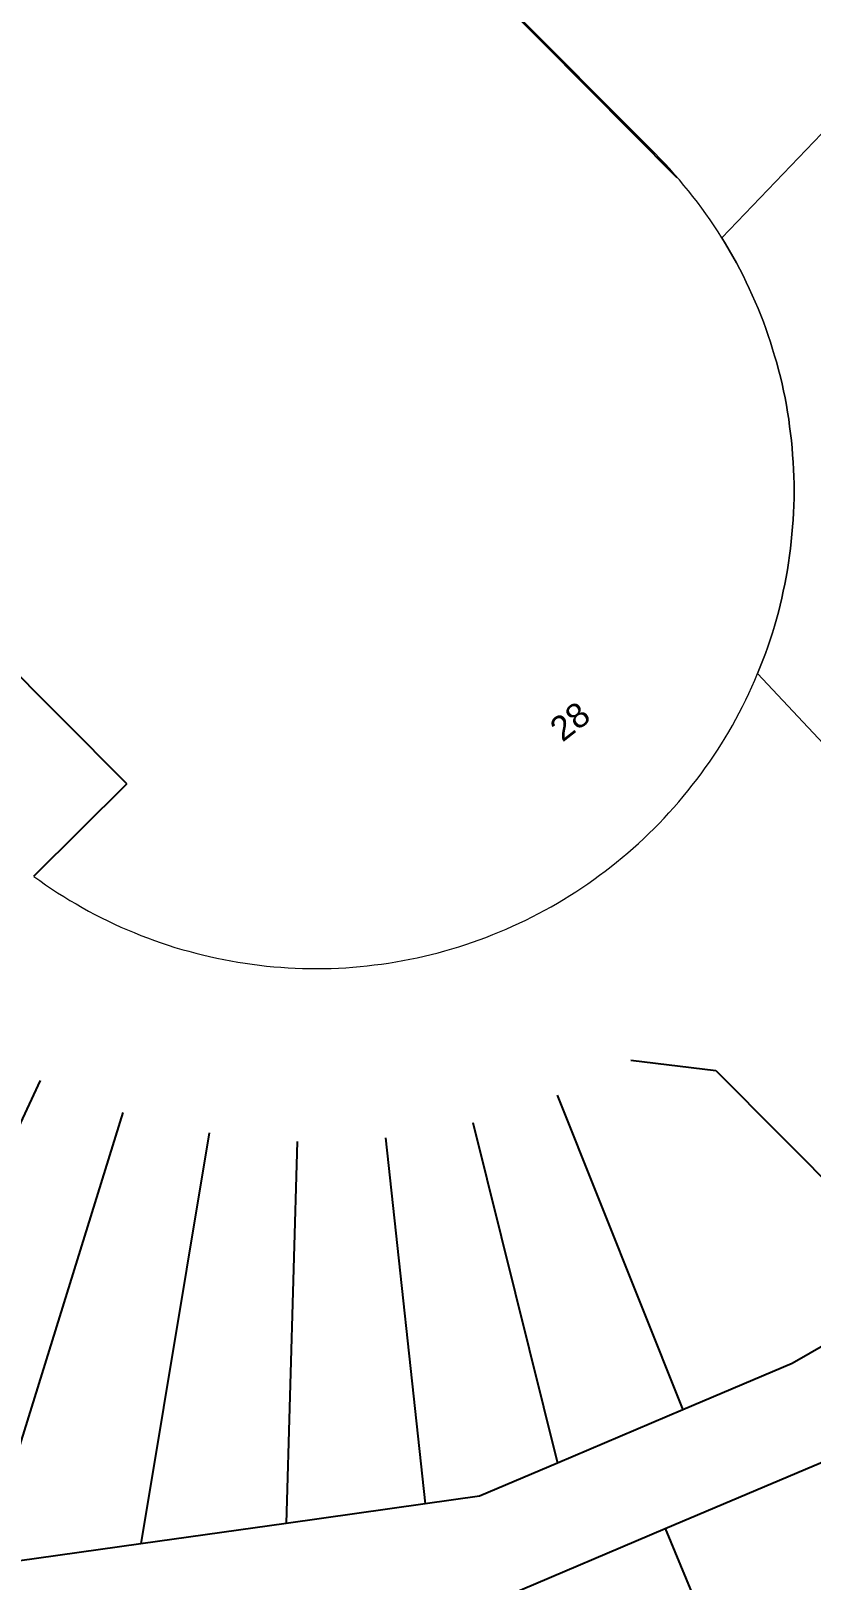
# Model space of a CAD drawing. Header units: metres. Extents: x 293673 to 295365, y 6233764 to 6235163.
# Drawn here: x 294192.4 to 294249.6, y 6233966.7 to 6234080.4 of the extents above; entities that cross this region are included whole.
import ezdxf

# ---------------------------------------------------------------- set-up
doc = ezdxf.new("R2010")
doc.units = ezdxf.units.M
doc.layers.add('_USER new lots', color=250, linetype='Continuous')
doc.layers.add('Notes', color=7, linetype='Continuous')
doc.layers.add('Cadastre Land Parcels_SP_EXT', color=9, linetype='Continuous', lineweight=5)
doc.layers.add('Cadastre Roads_SP_EXT', color=9, linetype='Continuous', lineweight=5)
doc.styles.get("Standard").update_dxf_attribs({"font": 'arial.ttf'})

# ---------------------------------------------------------------- blocks, each defined once
blk = doc.blocks.new('A$C12BB781C')
at = {"layer": '_USER new lots', "transparency": 33554684}
blk.add_line((294180.84, 6234128.98), (294239.74, 6234069.64), dxfattribs=at)
at = {"layer": '_USER new lots'}
for p, q in [((294199.39, 6234025.18), (294185.28, 6234039.36)), ((294192.57, 6234018.4), (294199.39, 6234025.18)), ((294236.36, 6234004.91), (294242.6, 6234004.15)), ((294193.05, 6234003.43), (294178.2, 6233971.63)), ((294242.6, 6234004.15), (294258.21, 6233988.45)), ((294230.96, 6234002.35), (294240.17, 6233979.27)), ((294199.11, 6234001.09), (294188.78, 6233967.81)), ((294224.78, 6234000.35), (294230.99, 6233975.37)), ((294205.43, 6233999.59), (294200.42, 6233969.45)), ((294211.89, 6233998.96), (294211.09, 6233970.95)), ((294218.38, 6233999.22), (294221.28, 6233972.38)), ((294258.21, 6233988.45), (294248.19, 6233982.67)), ((294248.19, 6233982.67), (294240.17, 6233979.27)), ((294240.17, 6233979.27), (294230.99, 6233975.37)), ((294230.99, 6233975.37), (294225.26, 6233972.94)), ((294238.87, 6233970.57), (294251.54, 6233975.94)), ((294225.26, 6233972.94), (294221.28, 6233972.38)), ((294221.28, 6233972.38), (294211.09, 6233970.95)), ((294211.09, 6233970.95), (294200.42, 6233969.45)), ((294227.28, 6233965.65), (294238.87, 6233970.57)), ((294238.87, 6233970.57), (294251.42, 6233940.51)), ((294200.42, 6233969.45), (294188.78, 6233967.81))]:
    blk.add_line(p, q, dxfattribs=at)

msp = doc.modelspace()

# ---------------------------------------------------------------- linework, layer by layer
at = {"layer": 'Cadastre Land Parcels_SP_EXT', "linetype": 'Continuous'}
msp.add_lwpolyline([(294185.29, 6234039.35), (294199.39, 6234025.17), (294192.58, 6234018.39), (294193.01, 6234018.08), (294193.44, 6234017.78), (294193.88, 6234017.48), (294194.32, 6234017.19), (294194.77, 6234016.91), (294195.22, 6234016.63), (294195.68, 6234016.37), (294196.13, 6234016.1), (294196.6, 6234015.85), (294197.06, 6234015.6), (294197.54, 6234015.36), (294198.01, 6234015.13), (294198.49, 6234014.9), (294198.97, 6234014.68), (294199.45, 6234014.47), (294199.94, 6234014.27), (294200.43, 6234014.07), (294200.92, 6234013.88), (294201.42, 6234013.7), (294201.92, 6234013.52), (294202.42, 6234013.35), (294202.92, 6234013.19), (294203.43, 6234013.04), (294203.94, 6234012.9), (294204.45, 6234012.76), (294204.96, 6234012.63), (294205.47, 6234012.51), (294205.99, 6234012.4), (294206.51, 6234012.29), (294207.03, 6234012.19), (294207.55, 6234012.1), (294208.07, 6234012.02), (294208.59, 6234011.95), (294209.12, 6234011.88), (294209.64, 6234011.82), (294210.17, 6234011.77), (294210.7, 6234011.73), (294211.22, 6234011.69), (294211.75, 6234011.67), (294212.28, 6234011.65), (294212.81, 6234011.64), (294213.34, 6234011.63), (294213.87, 6234011.64), (294214.39, 6234011.65), (294214.92, 6234011.67), (294215.45, 6234011.7), (294215.98, 6234011.74), (294216.5, 6234011.78), (294217.03, 6234011.83), (294217.55, 6234011.9), (294218.08, 6234011.96), (294218.6, 6234012.04), (294219.12, 6234012.12), (294219.64, 6234012.22), (294220.16, 6234012.32), (294220.68, 6234012.42), (294221.2, 6234012.54), (294221.71, 6234012.66), (294222.22, 6234012.79), (294222.73, 6234012.93), (294223.24, 6234013.08), (294223.74, 6234013.23), (294224.25, 6234013.39), (294224.75, 6234013.56), (294225.25, 6234013.74), (294225.74, 6234013.92), (294226.23, 6234014.12), (294226.72, 6234014.32), (294227.21, 6234014.52), (294227.69, 6234014.74), (294228.17, 6234014.96), (294228.65, 6234015.18), (294229.12, 6234015.42), (294229.59, 6234015.66), (294230.06, 6234015.91), (294230.52, 6234016.17), (294230.98, 6234016.43), (294231.43, 6234016.7), (294231.88, 6234016.98), (294232.33, 6234017.26), (294232.77, 6234017.55), (294233.21, 6234017.85), (294233.64, 6234018.16), (294234.07, 6234018.47), (294234.49, 6234018.78), (294234.91, 6234019.11), (294235.32, 6234019.43), (294235.73, 6234019.77), (294236.13, 6234020.11), (294236.53, 6234020.46), (294236.92, 6234020.81), (294237.31, 6234021.17), (294237.69, 6234021.54), (294238.07, 6234021.91), (294238.44, 6234022.28), (294238.81, 6234022.67), (294239.16, 6234023.05), (294239.52, 6234023.45), (294239.87, 6234023.85), (294240.21, 6234024.25), (294240.54, 6234024.66), (294240.87, 6234025.07), (294241.19, 6234025.49), (294241.51, 6234025.91), (294241.82, 6234026.34), (294242.12, 6234026.77), (294242.42, 6234027.21), (294242.71, 6234027.65), (294243, 6234028.1), (294243.27, 6234028.55), (294243.54, 6234029), (294243.81, 6234029.46), (294244.06, 6234029.92), (294244.31, 6234030.39), (294244.55, 6234030.86), (294244.79, 6234031.33), (294245.02, 6234031.81), (294245.24, 6234032.29), (294245.45, 6234032.77), (294245.66, 6234033.26), (294245.85, 6234033.75), (294246.05, 6234034.24), (294246.23, 6234034.74), (294246.41, 6234035.23), (294246.58, 6234035.74), (294246.74, 6234036.24), (294246.89, 6234036.74), (294247.04, 6234037.25), (294247.18, 6234037.76), (294247.31, 6234038.27), (294247.43, 6234038.79), (294247.54, 6234039.3), (294247.65, 6234039.82), (294247.75, 6234040.34), (294247.84, 6234040.86), (294247.93, 6234041.38), (294248, 6234041.91), (294248.07, 6234042.43), (294248.13, 6234042.95), (294248.18, 6234043.48), (294248.23, 6234044.01), (294248.26, 6234044.53), (294248.29, 6234045.06), (294248.31, 6234045.59), (294248.33, 6234046.12), (294248.33, 6234046.65), (294248.33, 6234047.18), (294248.32, 6234047.7), (294248.3, 6234048.23), (294248.27, 6234048.76), (294248.23, 6234049.29), (294248.19, 6234049.81), (294248.14, 6234050.34), (294248.08, 6234050.86), (294248.01, 6234051.39), (294247.94, 6234051.91), (294247.86, 6234052.43), (294247.77, 6234052.95), (294247.67, 6234053.47), (294247.56, 6234053.99), (294247.45, 6234054.51), (294247.33, 6234055.02), (294247.2, 6234055.53), (294247.06, 6234056.04), (294246.91, 6234056.55), (294246.76, 6234057.06), (294246.6, 6234057.56), (294246.43, 6234058.06), (294246.26, 6234058.56), (294246.08, 6234059.06), (294245.89, 6234059.55), (294245.69, 6234060.04), (294245.48, 6234060.53), (294245.27, 6234061.01), (294245.05, 6234061.49), (294244.82, 6234061.97), (294244.59, 6234062.44), (294244.35, 6234062.91), (294244.1, 6234063.38), (294243.85, 6234063.84), (294243.58, 6234064.3), (294243.31, 6234064.76), (294243.04, 6234065.21), (294242.76, 6234065.65), (294242.47, 6234066.09), (294242.17, 6234066.53), (294241.87, 6234066.97), (294241.56, 6234067.39), (294241.24, 6234067.82), (294240.92, 6234068.24), (294240.59, 6234068.65), (294240.26, 6234069.06), (294239.92, 6234069.47), (294239.57, 6234069.86), (294239.22, 6234070.26), (294238.86, 6234070.65), (294238.5, 6234071.03), (294238.13, 6234071.41), (294227.08, 6234082.5)], dxfattribs=at)
at = {"layer": 'Cadastre Roads_SP_EXT', "linetype": 'Continuous'}
msp.add_lwpolyline([(294252.03, 6234074.59), (294243.04, 6234065.21), (294243.31, 6234064.76), (294243.58, 6234064.3), (294243.85, 6234063.84), (294244.1, 6234063.38), (294244.35, 6234062.91), (294244.59, 6234062.44), (294244.82, 6234061.97), (294245.05, 6234061.49), (294245.27, 6234061.01), (294245.48, 6234060.53), (294245.69, 6234060.04), (294245.89, 6234059.55), (294246.08, 6234059.06), (294246.26, 6234058.56), (294246.43, 6234058.06), (294246.6, 6234057.56), (294246.76, 6234057.06), (294246.91, 6234056.55), (294247.06, 6234056.04), (294247.2, 6234055.53), (294247.33, 6234055.02), (294247.45, 6234054.51), (294247.56, 6234053.99), (294247.67, 6234053.47), (294247.77, 6234052.95), (294247.86, 6234052.43), (294247.94, 6234051.91), (294248.01, 6234051.39), (294248.08, 6234050.86), (294248.14, 6234050.34), (294248.19, 6234049.81), (294248.23, 6234049.29), (294248.27, 6234048.76), (294248.3, 6234048.23), (294248.32, 6234047.7), (294248.33, 6234047.18), (294248.33, 6234046.65), (294248.33, 6234046.12), (294248.31, 6234045.59), (294248.29, 6234045.06), (294248.26, 6234044.53), (294248.23, 6234044.01), (294248.18, 6234043.48), (294248.13, 6234042.95), (294248.07, 6234042.43), (294248, 6234041.91), (294247.93, 6234041.38), (294247.84, 6234040.86), (294247.75, 6234040.34), (294247.65, 6234039.82), (294247.54, 6234039.3), (294247.43, 6234038.79), (294247.31, 6234038.27), (294247.18, 6234037.76), (294247.04, 6234037.25), (294246.89, 6234036.74), (294246.74, 6234036.24), (294246.58, 6234035.74), (294246.41, 6234035.23), (294246.23, 6234034.74), (294246.05, 6234034.24), (294245.85, 6234033.75), (294245.66, 6234033.26), (294254.94, 6234023.36)], dxfattribs=at)

# ---------------------------------------------------------------- block references
at = {"layer": 'Notes'}
msp.add_blockref('A$C12BB781C', (0, 0), dxfattribs=at)

# ---------------------------------------------------------------- texts
at = {"layer": 'Cadastre Land Parcels_SP_EXT'}
msp.add_text('28', height=1.8, rotation=38.13, dxfattribs=at).set_placement((294231.35, 6234028.19))

doc.saveas('drawing.dxf')
